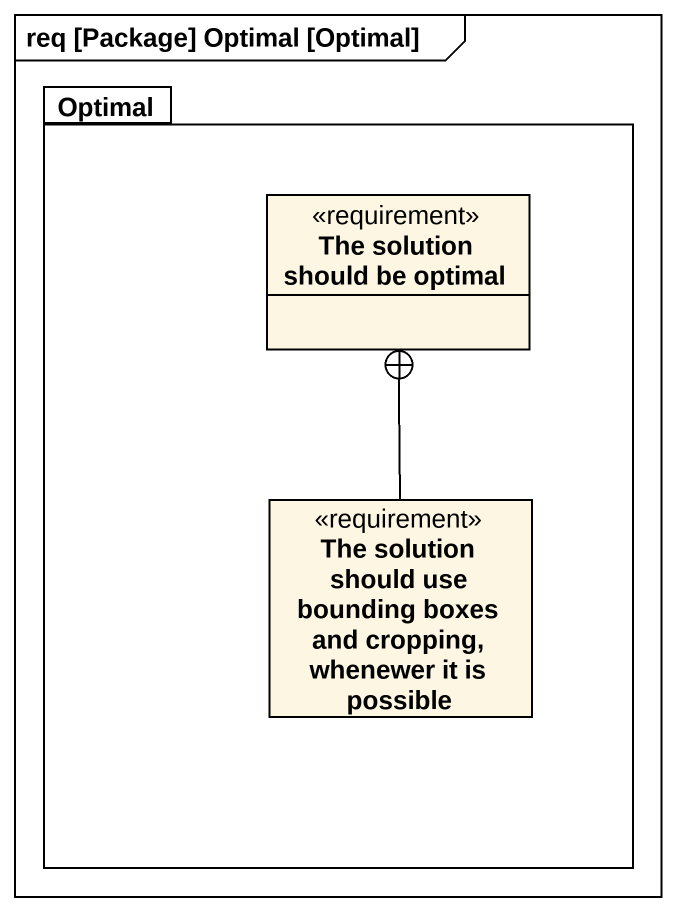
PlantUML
@startuml
mainframe req [Package] Optimal [Optimal]
hide circle
hide empty members
package Optimal {
  class "The solution should be optimal" as The_solution_should_be <<requirement>>
  class "The solution should use bounding boxes and cropping, whenewer it is possible" as The_solution_should_use <<requirement>>
}
The_solution_should_use -up-+ The_solution_should_be
@enduml
